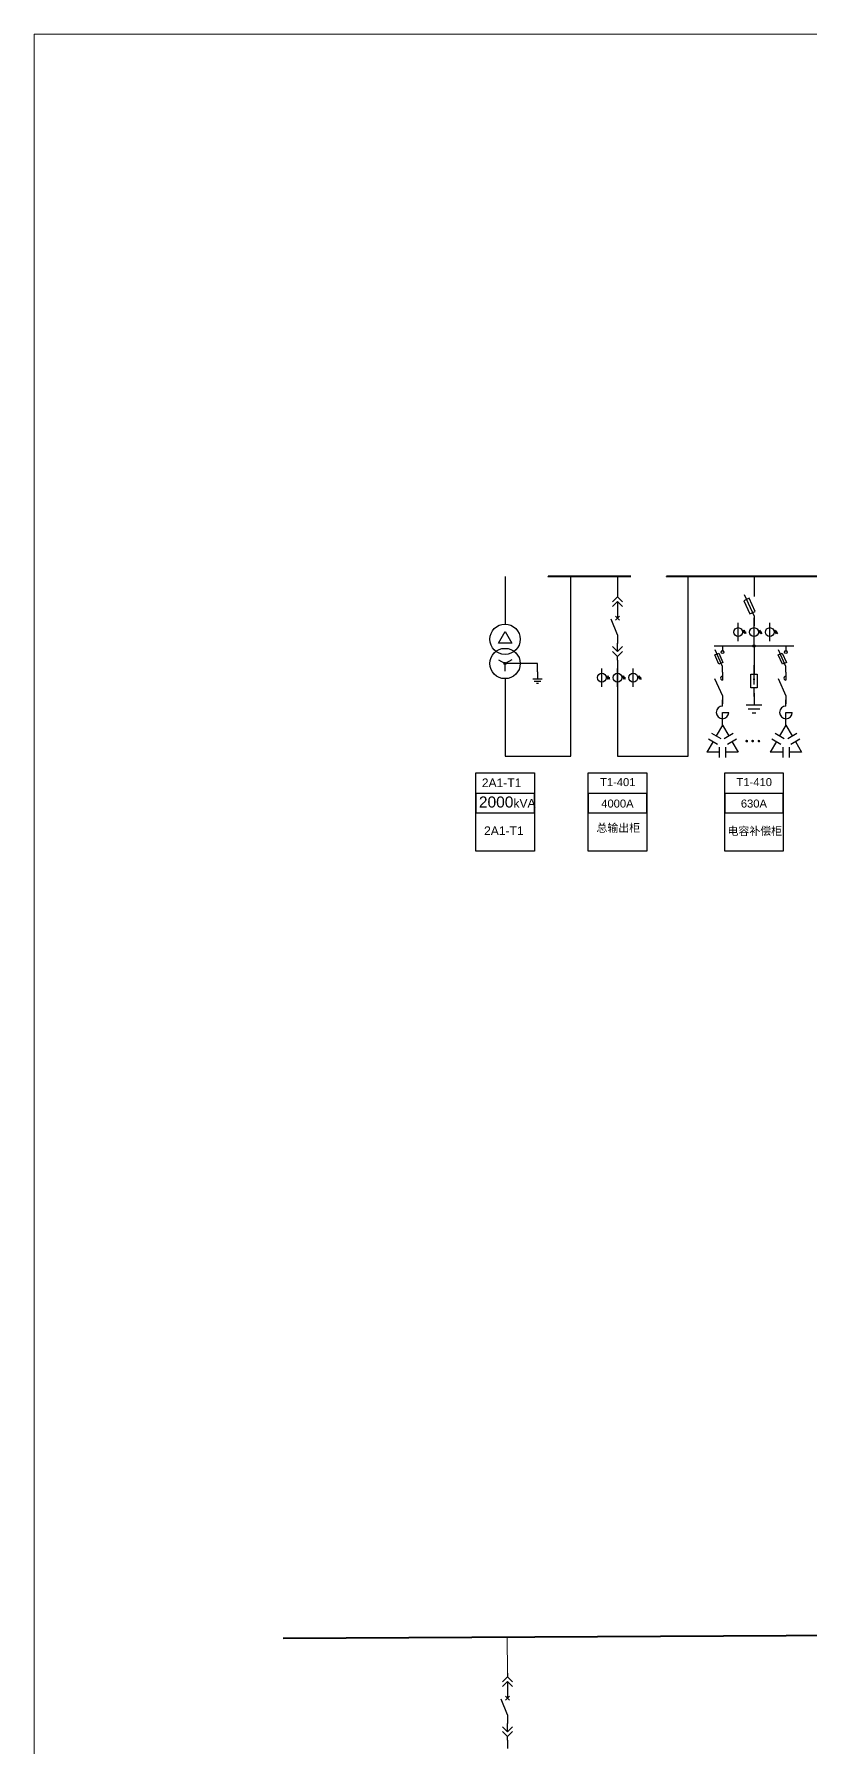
# Model space of a CAD drawing. Header units: millimetres. Extents: x -3460 to -460, y 6070 to 9130.
# Drawn here: x -2620 to -2550.8, y 7515.8 to 7668.4 of the extents above; entities that cross this region are included whole.
import ezdxf
from ezdxf.enums import TextEntityAlignment as Align

# ---------------------------------------------------------------- set-up
doc = ezdxf.new("R2010")
doc.units = ezdxf.units.MM
doc.header["$LTSCALE"] = 1000
doc.header["$MEASUREMENT"] = 0
doc.linetypes.add('CENTER', pattern=[2, 1.25, -0.25, 0.25, -0.25])
doc.linetypes.add('CONTINOUS', pattern=[0])
doc.styles.get("Standard").update_dxf_attribs({"font": 'arial.ttf'})

# ---------------------------------------------------------------- blocks, each defined once
blk = doc.blocks.new('DYDQAA05')
at = {"color": 0}
blk.add_lwpolyline([(0, 0), (0, -7)], dxfattribs=at)
blk = doc.blocks.new('DYDQAA03')
at = {"color": 0}
for points in [[(0, 0), (0, -1.5)], [(-2.12, -3.62), (0, -1.5)], [(-2.12, -5.62), (0, -3.5)], [(2.12, -3.62), (0, -1.5)], [(2.12, -5.62), (0, -3.5)], [(0, -3.5), (0, -7)]]:
    blk.add_lwpolyline(points, dxfattribs=at)
blk = doc.blocks.new('DYDQAA09')
at = {"color": 0}
blk.add_lwpolyline([(0, 0), (0, -3.5)], dxfattribs=at)
blk.add_lwpolyline([(0, 0), (0, -3.5)], dxfattribs=at)
blk.add_lwpolyline([(0, 0), (0, -3.5)], dxfattribs=at)
blk.add_lwpolyline([(0, 0), (0, -3.5)], dxfattribs=at)
blk.add_lwpolyline([(0, 0), (0, -3.5)], dxfattribs=at)
blk.add_lwpolyline([(0, 0), (0, -3.5)], dxfattribs=at)
blk.add_lwpolyline([(0, 0), (0, -3.5)], dxfattribs=at)
blk.add_lwpolyline([(0, 0), (0, -3.5)], dxfattribs=at)
blk.add_lwpolyline([(0, 0), (0, -3.5)], dxfattribs=at)
blk = doc.blocks.new('DYDQ0201')
at = {"color": 0}
for points in [[(0.86, -0.86), (-0.86, 0.86)], [(-0.86, -0.86), (0.86, 0.86)], [(0, -7), (-2.61, -0.37)]]:
    blk.add_lwpolyline(points, dxfattribs=at)
blk = doc.blocks.new('DYDQAA04')
at = {"color": 0}
for points in [[(0, -3.5), (0, 0)], [(-2.12, -1.38), (0, -3.5)], [(-2.12, -3.38), (0, -5.5)], [(2.12, -1.38), (0, -3.5)], [(2.12, -3.38), (0, -5.5)], [(0, -7), (0, -5.5)]]:
    blk.add_lwpolyline(points, dxfattribs=at)
blk = doc.blocks.new('A$C03DD39B5')
for p, q in [((417, 475), (283, 392)), ((417, 422), (283, 339)), ((350, 333), (350, 467))]:
    blk.add_line(p, q)
blk.add_lwpolyline([(700, 167), (0, 167)])
blk.add_circle((350, 167), 167)
blk = doc.blocks.new('$element$00000530')
for points in [[(-0.291, -0.342), (-0.139, -0.275), (0.017, -0.625), (-0.136, -0.693), (-0.291, -0.342)], [(0, -1), (0, -0.78), (-0.283, -0.152)], [(-0.05, -0.183), (0.05, -0.183)], [(0, 0), (0, -0.183)]]:
    blk.add_lwpolyline(points)
blk.add_circle((0, -0.233), 0.05)
at = {"flags": 9}
blk.add_attdef('S', (0, 0), '', height=0.00000667, dxfattribs=at)
blk = doc.blocks.new('M_M4')
blk.add_line((-0.25, -0.2), (0, -0.75))
for points in [[(0, 0), (0, -0.25)], [(0, -0.75), (0, -1)]]:
    blk.add_lwpolyline(points)
blk.add_arc((-0.008, -0.192), 0.0589, 81.8699, 278.1301)
at = {"width": 0.8, "flags": 9}
blk.add_attdef('S', (0.25, -0.5), '', height=0.2, dxfattribs=at)
blk = doc.blocks.new('M_M23')
for p, q in [((0, -0.5), (-0.25, -0.5)), ((0, -0.25), (0, -0.5))]:
    blk.add_line(p, q)
for points in [[(0, 0), (0, -0.25)], [(0, -0.75), (0, -1)]]:
    blk.add_lwpolyline(points)
blk.add_arc((0, -0.5), 0.25, 270, 180)
at = {"width": 0.8, "flags": 9}
blk.add_attdef('S', (0.25, -0.5), '', height=0.2, dxfattribs=at)
blk = doc.blocks.new('M_M44IVD')
for points in [[(0, 0), (-0.2, -0.346)], [(0, 0), (0.2, -0.346)], [(-0.3, -0.52), (-0.5, -0.866)], [(-0.444, -0.436), (-0.156, -0.603)], [(-0.344, -0.263), (-0.056, -0.43)], [(0.056, -0.43), (0.344, -0.263)], [(0.156, -0.603), (0.444, -0.436)], [(0.3, -0.52), (0.5, -0.866)], [(-0.1, -0.866), (-0.5, -0.866)], [(-0.1, -0.699), (-0.1, -1.033)], [(0.1, -0.699), (0.1, -1.033)], [(0.5, -0.866), (0.1, -0.866)]]:
    blk.add_lwpolyline(points)
at = {"width": 0.8, "flags": 9}
blk.add_attdef('S', (0.25, -0.5), '', height=0.2, dxfattribs=at)
blk = doc.blocks.new('M_M17')
for p, q in [((-0.1, -0.717), (-0.1, -0.283)), ((-0.1, -0.283), (0.1, -0.283)), ((0, -0.383), (0, -0.717)), ((0.1, -0.283), (0.1, -0.717)), ((0.1, -0.717), (-0.1, -0.717))]:
    blk.add_line(p, q)
for points in [[(0, 0), (0, -0.283)], [(0, -0.717), (0, -1)]]:
    blk.add_lwpolyline(points)
for points in [[(-0.033, -0.567), (0.033, -0.567), (0, -0.367), (0.033, -0.567)], [(0.033, -0.567), (0, -0.367), (-0.033, -0.567), (0.033, -0.567)], [(0, -0.367), (-0.033, -0.567), (0.033, -0.567), (0, -0.367)]]:
    blk.add_solid(points)
at = {"width": 0.8, "flags": 9}
blk.add_attdef('S', (0.25, -0.5), '', height=0.2, dxfattribs=at)
blk = doc.blocks.new('M_M24')
for p, q in [((-0.25, -0.375), (0.25, -0.375)), ((-0.1875, -0.5), (0.1875, -0.5)), ((-0.0625, -0.625), (0.0625, -0.625))]:
    blk.add_line(p, q)
blk.add_lwpolyline([(0, 0), (0, -0.375)])
at = {"width": 0.8, "flags": 9}
blk.add_attdef('S', (0.25, -0.5), '', height=0.2, dxfattribs=at)

msp = doc.modelspace()

# ---------------------------------------------------------------- linework, layer by layer
at = {"color": 0}
for p, q in [((-2578.06, 7620.11, -24036.89), (-2578.06, 7615.87, -28647.84)), ((-2572.2, 7604.09, -28647.84), (-2572.2, 7620.11, -26862.45)), ((-2578.64, 7614.17, -28647.84), (-2578.06, 7615.19, -28647.84)), ((-2578.64, 7614.17, -28647.84), (-2578.06, 7615.19, -28647.84)), ((-2578.06, 7615.19, -28647.84), (-2577.47, 7614.17, -28647.84)), ((-2577.47, 7614.17, -28647.84), (-2578.64, 7614.17, -28647.84)), ((-2578.64, 7612.69, -28647.84), (-2578.06, 7612.35, -28647.84)), ((-2578.07, 7612.45, -28647.84), (-2578.16, 7612.36, -28647.84)), ((-2578.02, 7612.44, -28647.84), (-2578.15, 7612.31, -28647.84)), ((-2578.1, 7612.44, -28647.84), (-2578.15, 7612.39, -28647.84)), ((-2578.01, 7612.44, -28647.84), (-2578.14, 7612.3, -28647.84)), ((-2577.98, 7612.41, -28647.84), (-2578.12, 7612.27, -28647.84)), ((-2577.97, 7612.4, -28647.84), (-2578.11, 7612.26, -28647.84)), ((-2577.96, 7612.37, -28647.84), (-2578.07, 7612.25, -28647.84)), ((-2577.47, 7612.69, -28647.84), (-2578.06, 7612.35, -28647.84)), ((-2578.06, 7611.67, -28647.84), (-2578.06, 7612.35, -28647.84)), ((-2575.17, 7612.35, -28647.84), (-2578.06, 7612.35, -28647.84)), ((-2577.95, 7612.34, -28647.84), (-2578.05, 7612.25, -28647.84)), ((-2578.06, 7610.99, -28647.84), (-2578.06, 7604.09, -28647.84)), ((-2575.57, 7610.99, -28647.84), (-2574.76, 7610.99, -28647.84)), ((-2575.47, 7610.79, -28647.84), (-2574.86, 7610.79, -28647.84)), ((-2575.27, 7610.59, -28647.84), (-2575.07, 7610.59, -28647.84)), ((-2578.06, 7604.09, -28647.84), (-2572.2, 7604.09, -28647.84))]:
    msp.add_line(p, q, dxfattribs=at)
for p, q in [((-2561.74, 7604.09, -26862.45), (-2561.74, 7620.11, -26862.45)), ((-2555.88, 7614.01, -26862.45), (-2555.88, 7614.34, -26862.45)), ((-2558.69, 7613.91, -26862.45), (-2558.69, 7613.51, -26862.45)), ((-2568.04, 7611.87, -26862.45), (-2568.04, 7610.23, -26862.45)), ((-2568.04, 7610.23, -26862.45), (-2568.04, 7604.09, -26862.45)), ((-2568.04, 7604.09, -26862.45), (-2561.74, 7604.09, -26862.45))]:
    msp.add_line(p, q)
at = {"linetype": 'Continuous'}
for p, q in [((-2556.76, 7618.5, -26862.45), (-2555.88, 7616.57, -26862.45)), ((-2555.88, 7616.12, -26862.45), (-2555.88, 7616.41, -26862.45)), ((-2555.88, 7615.65, -26862.45), (-2555.88, 7616.3, -26862.45)), ((-2559.44, 7613.91, -26862.45), (-2552.33, 7613.91, -26862.45)), ((-2555.88, 7613.91, -26862.45), (-2555.88, 7611.45, -26862.45))]:
    msp.add_line(p, q, dxfattribs=at)
at = {"color": 0, "linetype": 'CENTER', "ltscale": 0.5}
msp.add_line((-2575.17, 7611.6, -28647.84), (-2575.17, 7612.35, -28647.84), dxfattribs=at)
at = {"color": 1, "lineweight": 40}
msp.add_line((-2597.84, 7525.54, -12927), (-2456.51, 7526.32, -12927), dxfattribs=at)
at = {"color": 0, "lineweight": 20}
msp.add_line((-2577.85, 7522.43, -691.64), (-2577.87, 7525.68, -12927), dxfattribs=at)
at = {"color": 1, "lineweight": 13, "ltscale": 0.001071}
msp.add_lwpolyline([(-2620, 7668.39), (-2292.73, 7668.39), (-2292.73, 7350), (-2620, 7350)], close=True, dxfattribs=at)
at = {"color": 1, "lineweight": 40, "ltscale": 100, "elevation": -26862.45}
for points in [[(-2566.84, 7620.11), (-2574.21, 7620.11), (-2574.21, 7620.11)], [(-2455.98, 7620.11), (-2563.67, 7620.11), (-2563.67, 7620.11)]]:
    msp.add_lwpolyline(points, dxfattribs=at)
at = {"linetype": 'Continuous', "elevation": -26862.45}
for points in [[(-2555.88, 7620.11), (-2555.88, 7618.32)], [(-2555.88, 7619.2), (-2555.88, 7618.32)], [(-2555.88, 7616.57), (-2555.88, 7615.69)]]:
    msp.add_lwpolyline(points, dxfattribs=at)
msp.add_lwpolyline([(-2556.26, 7616.77), (-2555.79, 7616.99), (-2556.32, 7618.16), (-2556.79, 7617.94)], close=True, dxfattribs=at)
at = {"color": 0, "elevation": -28647.84}
msp.add_lwpolyline([(-2575.17, 7611.6), (-2575.17, 7610.99)], dxfattribs=at)
at = {"lineweight": -2, "ltscale": 100, "const_width": 0.117, "elevation": -27148.73}
for points in [[(-2556.59, 7605.44, 1), (-2556.47, 7605.44, 1)], [(-2556.06, 7605.44, 1), (-2555.94, 7605.44, 1)], [(-2555.5, 7605.44, 1), (-2555.39, 7605.44, 1)]]:
    msp.add_lwpolyline(points, format="xyb", close=True, dxfattribs=at)
for points, elevation in [([(-2580.66, 7602.6), (-2575.45, 7602.6), (-2575.45, 7595.64), (-2580.66, 7595.64)], -24096.24), ([(-2570.65, 7602.6), (-2565.44, 7602.6), (-2565.44, 7595.64), (-2570.65, 7595.64)], -27680.39), ([(-2558.49, 7602.6), (-2553.28, 7602.6), (-2553.28, 7595.64), (-2558.49, 7595.64)], -26706.08), ([(-2580.66, 7599.05), (-2575.45, 7599.05), (-2575.45, 7600.78), (-2580.66, 7600.78)], -24096.24), ([(-2570.65, 7599.05), (-2565.44, 7599.05), (-2565.44, 7600.78), (-2570.65, 7600.78)], -27680.39), ([(-2558.49, 7599.05), (-2553.28, 7599.05), (-2553.28, 7600.78), (-2558.49, 7600.78)], -26706.08)]:
    msp.add_lwpolyline(points, close=True, dxfattribs=dict(elevation=elevation))
at = {"color": 0, "linetype": 'CONTINOUS'}
for centre in [(-2578.06, 7614.51, -28647.84), (-2578.06, 7612.35, -28647.84)]:
    msp.add_circle(centre, 1.35, dxfattribs=at)
msp.add_circle((-2555.88, 7613.91, -26862.45), 0.0936)
at = {"color": 0}
msp.add_circle((-2578.06, 7612.35, -28647.84), 0.101, dxfattribs=at)

# ---------------------------------------------------------------- block references
for name, p, xscale, yscale, zscale in [('DYDQAA05', (-2568.04, 7620.11, -29063.67), 0.2128962921302706, 0.2128962921302706, 0.2128962921302706), ('DYDQAA03', (-2568.04, 7618.62, -29063.67), 0.2128962921302706, 0.2128962921302706, 0.2128962921302706), ('DYDQ0201', (-2568.04, 7616.38, -29063.67), 0.2128962921302706, 0.2128962921302706, 0.2128962921302706), ('DYDQAA09', (-2568.04, 7617.13, -29063.67), 0.2128962921302706, 0.2128962921302706, 0.2128962921302706), ('DYDQAA09', (-2568.04, 7614.89, -29063.67), 0.2128962921302706, 0.2128962921302706, 0.2128962921302706), ('DYDQAA04', (-2568.04, 7614.15, -29063.67), 0.2128962921302706, 0.2128962921302706, 0.2128962921302706), ('DYDQAA09', (-2568.04, 7612.66, -29063.67), 0.2128962921302706, 0.2128962921302706, 0.2128962921302706), ('M_M4', (-2558.69, 7611.57, -26862.45), 2.806660772809213, 2.806660772809213, 2.806660772809213), ('M_M4', (-2553.04, 7611.57, -26862.45), 2.806660772809213, 2.806660772809213, 2.806660772809213), ('M_M23', (-2558.69, 7606.87, -26862.45), -2.24532861824737, -2.24532861824737, 2.245328618247297), ('M_M24', (-2555.88, 7609.71, -26862.45), 2.806660772809213, 2.806660772809213, 2.806660772809213), ('M_M23', (-2553.04, 7606.87, -26862.45), -2.24532861824737, -2.24532861824737, 2.245328618247297), ('M_M44IVD', (-2558.69, 7606.87, -26862.45), 2.806660772809213, 2.806660772809213, 2.806660772809213), ('M_M44IVD', (-2553.04, 7606.87, -26862.45), 2.806660772809213, 2.806660772809213, 2.806660772809213), ('DYDQAA03', (-2577.85, 7522.43, -691.64), 0.2128962921302706, 0.2128962921302706, 0.2128962921302706), ('DYDQ0201', (-2577.85, 7520.2, -691.64), 0.2128962921302706, 0.2128962921302706, 0.2128962921302706), ('DYDQAA09', (-2577.85, 7520.94, -691.64), 0.2128962921302706, 0.2128962921302706, 0.2128962921302706), ('DYDQAA09', (-2577.85, 7518.71, -691.64), 0.2128962921302706, 0.2128962921302706, 0.2128962921302706), ('DYDQAA04', (-2577.85, 7517.96, -691.64), 0.2128962921302706, 0.2128962921302706, 0.2128962921302706), ('DYDQAA09', (-2577.85, 7516.47, -691.64), 0.2128962921302706, 0.2128962921302706, 0.2128962921302706)]:
    msp.add_blockref(name, p, dxfattribs=dict(xscale=xscale, yscale=yscale, zscale=zscale))
at = {"linetype": 'Continuous', "xscale": 0.00233888397733859, "yscale": 0.00233888397733859, "zscale": 0.00233888397733859, "rotation": 270}
for p in [(-2557.68, 7615.97, -26862.45), (-2556.27, 7615.97, -26862.45), (-2554.87, 7615.97, -26862.45), (-2569.83, 7611.91, -26862.45), (-2568.43, 7611.91, -26862.45), (-2567.03, 7611.91, -26862.45)]:
    msp.add_blockref('A$C03DD39B5', p, dxfattribs=at)
at = {"linetype": 'Continuous', "xscale": 2.33888397733859, "yscale": 2.33888397733859, "zscale": 2.33888397733859}
for p in [(-2558.69, 7613.91, -26862.45), (-2553.04, 7613.91, -26862.45)]:
    msp.add_blockref('$element$00000530', p, dxfattribs=at)
at = {"xscale": 2.806660772809213, "yscale": 2.806660772809213, "zscale": 2.806660772809213, "rotation": 180}
msp.add_blockref('M_M17', (-2555.88, 7609.4, -26862.45), dxfattribs=at)

# ---------------------------------------------------------------- texts
at = {"lineweight": 0}
for s, p in [('T1-401', (-2568.02, 7601.43, -29063.67)), ('T1-410', (-2555.86, 7601.43, -28089.36)), ('4000A', (-2568.05, 7599.52, -29063.67)), ('630A', (-2555.89, 7599.52, -28089.36)), ('总输出柜', (-2567.97, 7597.35, -29063.67)), ('电容补偿柜', (-2555.81, 7597.07, -28089.36))]:
    msp.add_text(s, height=0.713, dxfattribs=at).set_placement(p, align=Align.CENTER)
at = {"width": 1.1343, "attachment_point": 1}
for s, insert, char_height in [('2A1-T1\\P', (-2580.13, 7602.11, -20096.26), 0.77), ('{\\H0.9x;2000\\H0.77778x;kVA\\P', (-2580.39, 7600.51, -25384.62), 1.1), ('2A1-T1\\P', (-2579.93, 7597.84, -20096.26), 0.77)]:
    msp.add_mtext(s, dxfattribs=dict(at, insert=insert, char_height=char_height))

doc.saveas('drawing.dxf')
